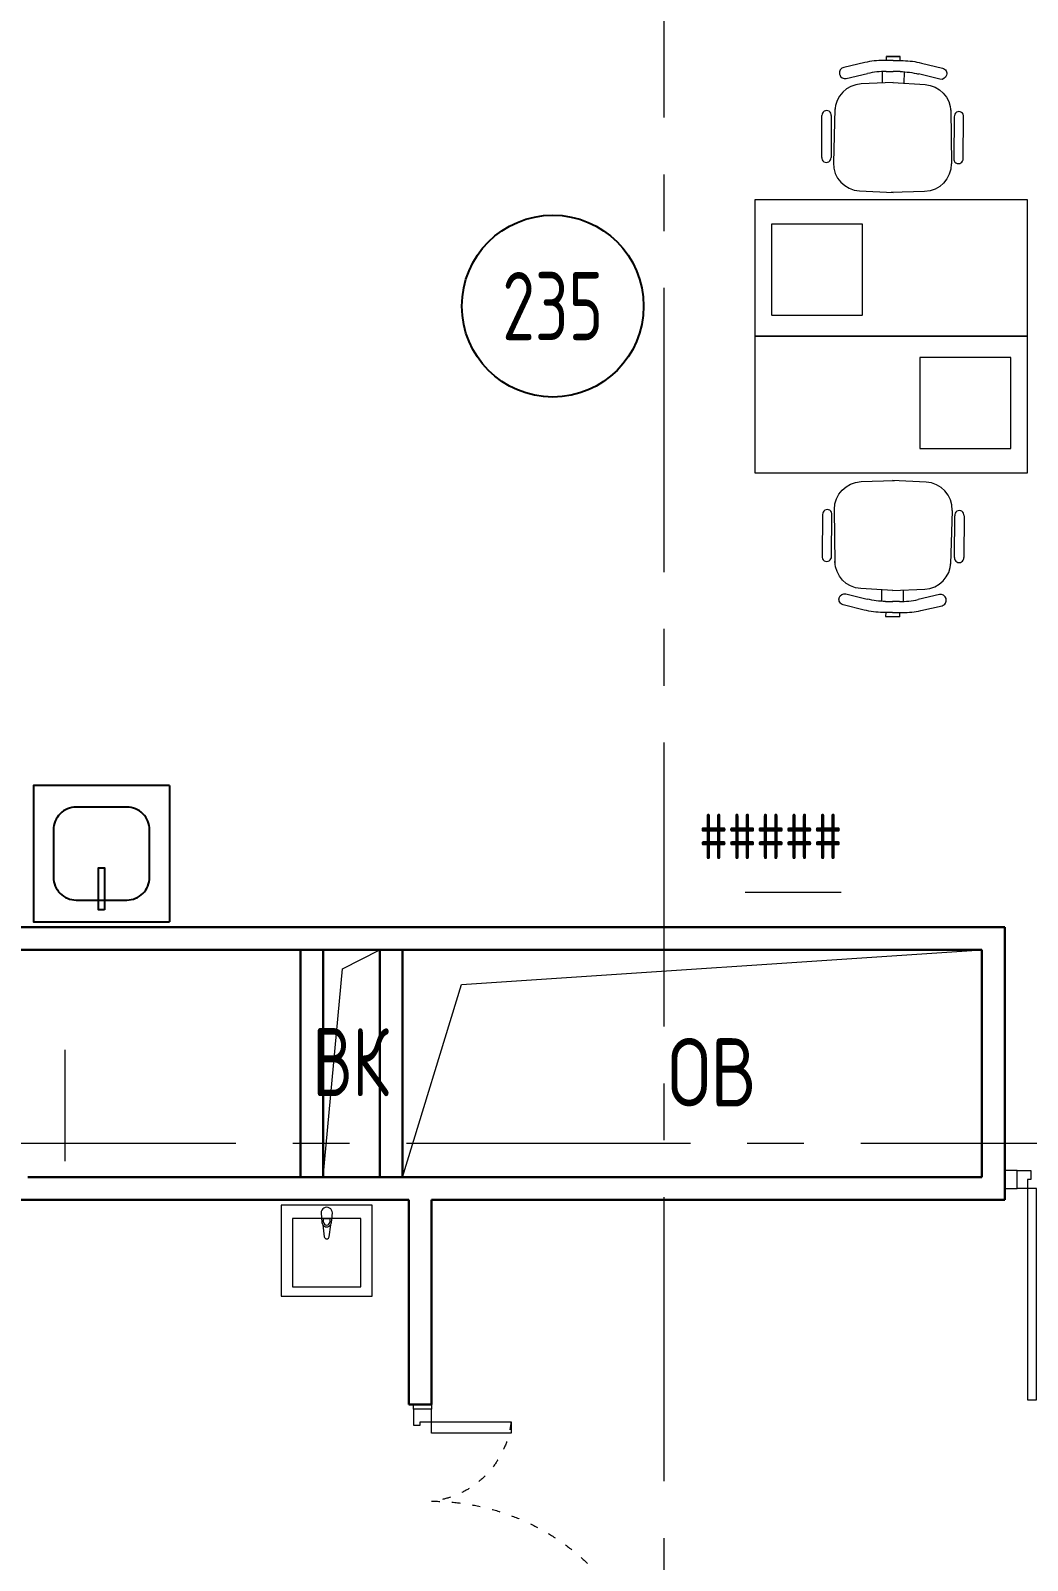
# Model space of a CAD drawing. Header units: millimetres. Extents: x -13407 to 95998, y -2719 to 109387.
# Drawn here: x -218 to 4170, y 61451 to 68182 of the extents above; entities that cross this region are included whole.
import ezdxf
from ezdxf import colors
from ezdxf.entities.mleader import LeaderData, LeaderLine
from ezdxf.enums import TextEntityAlignment as Align
from ezdxf.math import Vec2, Vec3

# ---------------------------------------------------------------- set-up
doc = ezdxf.new("R2010")
doc.units = ezdxf.units.MM
for name, pattern in [('ACAD_ISO03W100', [30, 12, -18]), ('CENTER', [2, 1.25, -0.25, 0.25, -0.25]), ('HIDDEN', [6, 4, -2])]:
    doc.linetypes.add(name, pattern=pattern)
for name, color, linetype, lineweight in [('_ТХ_мебель передв', 250, 'Continuous', 13), ('АР_Двери', 5, 'Continuous', 18), ('АР_Маркер экспликации', 239, 'Continuous', 13), ('АР_Номер помещения', 1, 'Continuous', 25), ('АР_Оси', 193, 'Continuous', 9), ('АР_Отметки', 250, 'Continuous', 15), ('АР_Перегородки газоблок', 165, 'Continuous', 30), ('АР_Подоконники', 163, 'Continuous', 9), ('АР_Помещения_площадь', 19, 'Continuous', 9), ('АР_Сущ Несущая стена', 202, 'Continuous', 30), ('АР_тонкая линия', 250, 'Continuous', 0), ('Сан.техника', 153, 'Continuous', 9), ('Эвакуация', 7, 'Continuous', 9)]:
    doc.layers.add(name, color=color, linetype=linetype, lineweight=lineweight)
doc.layers.add('АР_Отверстия', color=251, linetype='Continuous')
doc.layers.add('ТХ_ВК_оборуд.ТХ', color=250, linetype='Continuous')
doc.styles.add('ICOCPEUR', font='isocpeur.ttf')
doc.styles.add('ISOCPEUR', font='isocpeur.ttf', dxfattribs={"width": 0.7})
doc.styles.get("Standard").update_dxf_attribs({"font": 'arial.ttf'})

# ---------------------------------------------------------------- blocks, each defined once
blk = doc.blocks.new('*U197')
for points in [[(0, 0), (0, -80), (55, -80), (55, 0), (0, 0)], [(55, -80), (55, 0), (115, 0), (115, -40), (100, -40), (100, -80), (55, -80)], [(1075, -80), (1075, 0), (1015, 0), (1015, -40), (1030, -40), (1030, -80), (1075, -80)], [(1130, 0), (1130, -80), (1075, -80), (1075, 0), (1130, 0)]]:
    blk.add_lwpolyline(points)
blk.add_lwpolyline([(100, -80), (100, -1010), (140, -1010), (140, -80)], close=True)
at = {"linetype": 'ACAD_ISO03W100', "ltscale": 3}
blk.add_arc((100, -80), 930, 270, 0, dxfattribs=at)
blk = doc.blocks.new('*U32')
at = {"layer": 'АР_Номер помещения', "color": 7}
blk.add_circle((-17961.7, 3795.7), 400, dxfattribs=at)
at = {"layer": 'АР_Помещения_площадь', "color": 7}
blk.add_line((-16693, 1215.3), (-17115.3, 1215.3), dxfattribs=at)
at = {"color": 7, "style": 'ISOCPEUR', "width": 0.7, "flags": 1}
blk.add_attdef('КАТЕГОРИЯ', (-499.2, -2092.2), '', height=250, dxfattribs=at)
at = {"layer": 'АР_Номер помещения', "color": 7, "style": 'ISOCPEUR', "width": 0.7}
blk.add_attdef('НОМЕР_ПОМЕЩЕНИЯ', text='', height=300, dxfattribs=at).set_placement((-17961.7, 3795.7), align=Align.MIDDLE_CENTER)
at = {"layer": 'АР_Помещения_площадь', "color": 7, "style": 'ISOCPEUR', "width": 0.7}
blk.add_attdef('ПЛОЩАДЬ_ПОМЕЩЕНИЯ', text='', height=200, dxfattribs=at).set_placement((-16688.1, 1461.8), align=Align.MIDDLE_RIGHT)
at = {"layer": 'АР_Помещения_площадь', "color": 7, "lineweight": 30, "width": 0.7, "flags": 104}
blk.add_attdef('ИМЯ_ПОМЕЩЕНИЯ', text='', height=100, dxfattribs=at).set_placement((157.6, 1217.1), align=Align.MIDDLE_CENTER)
blk = doc.blocks.new('сан.техника')
at = {"layer": 'Сан.техника', "linetype": 'Continuous', "lineweight": 5}
for p, q in [((-26.6, 167.7), (-79.5, 161.1)), ((-26.6, 167.7), (-79.5, 161.1)), ((-79.5, 138.9), (-26.6, 132.3)), ((-79.5, 138.9), (-26.6, 132.3)), ((24.9, 175), (-17, 171)), ((24.9, 175), (-17, 171)), ((-14.9, 163.6), (0, 163.6)), ((-14.9, 163.6), (0, 163.6)), ((0, 136.4), (-14.9, 136.4)), ((0, 136.4), (-14.9, 136.4)), ((0, 163.6), (0, 136.4)), ((0, 163.6), (0, 136.4)), ((-17, 129), (24.9, 125)), ((-17, 129), (24.9, 125))]:
    blk.add_line(p, q, dxfattribs=at)
for points in [[(59, 350), (-341, 350), (-341, -50), (59, -50)], [(0, 300), (-300.1, 300), (-300.1, 0), (0, 0)], [(0, 300), (-300.1, 300), (-300.1, 0), (0, 0)]]:
    blk.add_lwpolyline(points, close=True, dxfattribs=at)
for centre, radius, start, end in [((-78.1, 150), 11.2, 97.13862, 262.86077), ((-78.1, 150), 11.2, 97.13862, 262.86077), ((-15.1, 150), 21.1, 122.77072, 237.22867), ((-15.1, 150), 21.1, 122.77072, 237.22867), ((-14.9, 150), 13.6, 89.99969, 269.99969), ((-14.9, 150), 13.6, 89.99969, 269.99969), ((-15.1, 150), 21.1, 95.1693, 122.77072), ((-15.1, 150), 21.1, 95.1693, 122.77072), ((24.9, 150), 25, 269.99969, 89.99969), ((24.9, 150), 25, 269.99969, 89.99969), ((-15.1, 150), 21.1, 237.22867, 264.83008), ((-15.1, 150), 21.1, 237.22867, 264.83008)]:
    blk.add_arc(centre, radius, start, end, dxfattribs=at)
blk = doc.blocks.new('_DotSmall')
at = {"color": 0, "linetype": 'ByBlock', "const_width": 0.5}
blk.add_lwpolyline([(-0.0625, 0, 1), (0.0625, 0, 1)], format="xyb", close=True, dxfattribs=at)
blk = doc.blocks.new('Полуторная_на лестницу')
for points in [[(75, 80), (75, 1080), (124.9, 1080), (124.9, 80)], [(1375.1, 430), (1375.1, 80), (1425, 80), (1425, 430)]]:
    blk.add_lwpolyline(points, close=True)
for points in [[(0, 0), (0, 80), (20, 80), (20, 0), (0, 0)], [(20, 80), (20, 0), (90, 0), (90, 30), (75, 30), (75, 80), (20, 80)], [(1480, 80), (1480, 0), (1410, 0), (1410, 30), (1425, 30), (1425, 80), (1480, 80)], [(1500, 0), (1500, 80), (1480, 80), (1480, 0), (1500, 0)]]:
    blk.add_lwpolyline(points)
at = {"linetype": 'ACAD_ISO03W100', "ltscale": 3}
for centre, radius, start, end in [((75, 80), 1000, 0, 90), ((1465.4, 39.6), 392.5, 95.90754, 174.09246)]:
    blk.add_arc(centre, radius, start, end, dxfattribs=at)
blk = doc.blocks.new('стол с тумбой 1200х600')
blk.add_lwpolyline([(-19012.2, 19801.1), (-19012.2, 21001.1), (-19612.2, 21001.1), (-19612.2, 19801.1)], close=True)
at = {"linetype": 'HIDDEN', "ltscale": 0.1}
blk.add_lwpolyline([(-19505.4, 19874.7), (-19105.4, 19874.7), (-19105.4, 20274.7), (-19505.4, 20274.7)], close=True, dxfattribs=at)
blk = doc.blocks.new('М-60')
at = {"extrusion": (-6.19742e-05, 0.000470712, 1)}
for p, q in [((7035202.1, 1186569.5, -0.1), (7035439, 1186576.2, -0.1)), ((7035415.4, 1186627.5, -0.2), (7035231.8, 1186626.6, -0.2)), ((7035232, 1186585.7, -0.1), (7035415.6, 1186586.5, -0.1)), ((7034998.3, 1186437.9, -0.1), (7035019.7, 1186530.9, -0.1)), ((7035068.3, 1186519.6, -0.1), (7035046.7, 1186425.8, -0.1)), ((7035049.2, 1186548.9, -0.1), (7035050.6, 1186548.5, -0.1)), ((7035085.8, 1186312.9, 0), (7035092.5, 1186454.7, -0.1)), ((7035563.1, 1186460.5, -0.1), (7035569.8, 1186312.9, 0)), ((7034971.3, 1186282.6, 0), (7034970.4, 1186343.1, -0.1)), ((7034989, 1186343.1, -0.1), (7034970.8, 1186343.1, -0.1)), ((7034970.8, 1186343.1, -0.1), (7034970.8, 1186282.6, 0)), ((7034989, 1186312.9, 0), (7034989, 1186356.2, -0.1)), ((7034989, 1186312.9, 0), (7034989, 1186343.1, -0.1)), ((7034989, 1186313.2, 0), (7034989.4, 1186282.9, 0)), ((7034989, 1186313.2, 0), (7034989.6, 1186269.8, 0)), ((7035037.4, 1186344.1, 0), (7035037.4, 1186312.9, 0)), ((7035037.8, 1186282.6, 0), (7035037.4, 1186313.9, 0)), ((7035037.8, 1186361.3, -0.1), (7035088.1, 1186361.3, -0.1)), ((7035085.7, 1186314.6, 0), (7035094.7, 1186172.9, 0)), ((7035565.2, 1186174.3, 0.1), (7035569.7, 1186322, 0)), ((7034989.4, 1186282.9, 0), (7034971.3, 1186282.6, 0)), ((7035038.5, 1186265.5, 0), (7035088.8, 1186266.3, 0)), ((7035000.2, 1186188.3, 0), (7035023, 1186095.7, 0.1)), ((7035071.5, 1186107.6, 0.1), (7035048.4, 1186201.2, 0)), ((7035052.8, 1186078.1, 0.1), (7035054.2, 1186078.5, 0.1)), ((7035206, 1186059.9, 0.1), (7035442.9, 1186056.7, 0.1)), ((7035236.1, 1186044.1, 0.1), (7035419.7, 1186046, 0.1)), ((7035420.2, 1186005.1, 0.1), (7035236.6, 1186003.1, 0.1))]:
    blk.add_line(p, q, dxfattribs=at)
for centre, start, end in [((7035230, 1186606.2, 122.4), 84.99867, 275.52472), ((7035417.4, 1186607.1, 122.4), 264.99867, 95.52472), ((7035234.4, 1186023.7, 122.4), 85.34791, 275.87397), ((7035421.8, 1186025.7, 122.4), 265.34791, 95.87397)]:
    blk.add_arc(centre, 20.6, start, end, dxfattribs=at)
at = {"extrusion": (6.19742e-05, -0.000470712, -1)}
for centre, major_axis, start_param, end_param in [((7035442.2, 1186455, -0.1), (77.8, 92.6, 0), -0.725128, 0.826554), ((7035043.3, 1186525.4, -0.1), (15.6, 18.5, 0), 4.240369, 5.829345), ((7035044.7, 1186525.1, -0.1), (15.6, 18.5, 0), -0.45384, 1.098777), ((7035213.4, 1186449, -0.1), (77.8, 92.6, 0), 4.061153, 5.558057), ((7035352, 1186356.2, 0), (-277.9, 233.5, -0.1), 5.584367, 5.811166), ((7035400.4, 1186344.1, 0), (233.5, 277.9, -0.1), 4.01357, 4.240369)]:
    blk.add_ellipse(centre, major_axis=major_axis, ratio=1, start_param=start_param, end_param=end_param, dxfattribs=at)
at = {"extrusion": (-6.19742e-05, 0.000470712, 1)}
for centre, major_axis, start_param, end_param in [((7035352.6, 1186275.3, 0), (-274.3, -237.7, 0.1), 5.584367, 5.811166), ((7035400.8, 1186288.2, 0), (237.7, -274.3, 0.1), 4.01357, 4.240369), ((7035215.4, 1186180.5, 0), (79.2, -91.4, 0), 4.061153, 5.558057), ((7035444.3, 1186178, 0.1), (79.2, -91.4, 0), -0.725128, 0.826554), ((7035048, 1186101.8, 0.1), (15.8, -18.3, 0), -0.45384, 1.098777), ((7035046.5, 1186101.5, 0.1), (15.8, -18.3, 0), 4.240369, 5.829345)]:
    blk.add_ellipse(centre, major_axis=major_axis, ratio=1, start_param=start_param, end_param=end_param, dxfattribs=at)

msp = doc.modelspace()

# ---------------------------------------------------------------- linework, layer by layer
at = {"ltscale": 100}
msp.add_line((394.3, 64861.1), (394.3, 64261.1), dxfattribs=at)
msp.add_lwpolyline([(394.3, 64861.1), (-205.7, 64861.1), (-205.7, 64261.1), (394.3, 64261.1)], dxfattribs=at)
at = {"layer": 'АР_Оси', "linetype": 'CENTER', "ltscale": 1000}
for p, q in [((2569.9, 79049.7), (2569.9, 23317.3)), ((-12563.8, 63287.2), (70614.6, 63287.2))]:
    msp.add_line(p, q, dxfattribs=at)
at = {"layer": 'АР_Перегородки газоблок', "ltscale": 100}
for p, q in [((4069.9, 64237.2), (-2568.2, 64237.2)), ((4069.9, 64237.2), (4069.9, 63037.2)), ((368.5, 64137.2), (-1930.1, 64137.2)), ((368.5, 64137.2), (3969.9, 64137.2)), ((969.9, 64137.2), (969.9, 63137.2)), ((1069.9, 64137.2), (1069.9, 63137.2)), ((1319.9, 64137.2), (1319.9, 63137.2)), ((1419.9, 64137.2), (1419.9, 63137.2)), ((3969.9, 64137.2), (3969.9, 63137.2)), ((3969.9, 63137.2), (-230.1, 63137.2)), ((4069.9, 63087.2), (4069.9, 63187.2)), ((1447, 63037.2), (-2530.1, 63037.2)), ((1447, 63037.2), (1447, 62137.7)), ((4069.9, 63037.2), (1547, 63037.2))]:
    msp.add_line(p, q, dxfattribs=at)
msp.add_lwpolyline([(1547, 63037.2), (1547, 62137.6), (1447, 62137.6)], dxfattribs=at)
at = {"layer": 'АР_Подоконники', "ltscale": 100}
msp.add_arc((5777.6, 63079.5), 8235.7, 95.97357, 171.91961, dxfattribs=at)
at = {"layer": 'АР_Сущ Несущая стена', "lineweight": 18, "ltscale": 100}
for centre, radius, start, end in [((5776.8, 63081.3), 9148.9, 94.87234, 175.19782), ((5777.6, 63079.5), 8425.7, 94.87652, 174.79678)]:
    msp.add_arc(centre, radius, start, end, dxfattribs=at)
at = {"layer": 'АР_тонкая линия', "color": 18, "ltscale": 100, "true_color": 0x000000}
msp.add_lwpolyline([(1069.9, 64137.2), (3969.9, 64137.2), (3969.9, 63137.2), (1069.9, 63137.2)], close=True, dxfattribs=at)
at = {"layer": 'АР_тонкая линия', "color": 18, "ltscale": 500, "true_color": 0x000000}
msp.add_lwpolyline([(1069.9, 63137.2), (1154.7, 64054), (1319.9, 64137.2)], dxfattribs=at)
at = {"layer": 'АР_тонкая линия', "color": 18, "ltscale": 100, "true_color": 0x000000}
msp.add_lwpolyline([(1419.9, 63137.2), (1679.1, 63985.2), (3969.9, 64137.2)], dxfattribs=at)
at = {"layer": 'ТХ_ВК_оборуд.ТХ', "ltscale": 100}
msp.add_lwpolyline([(205.6, 64765.4), (-16.9, 64765.4, 0.414214), (-116.9, 64665.4), (-116.9, 64456.8, 0.414214), (-16.9, 64356.8), (205.6, 64356.8, 0.414214), (305.6, 64456.8), (305.6, 64665.4, 0.414214)], format="xyb", close=True, dxfattribs=at)
msp.add_lwpolyline([(107.5, 64313.1), (81.1, 64313.1), (81.1, 64498.7), (107.5, 64498.7)], close=True, dxfattribs=at)
at = {"layer": 'Эвакуация', "lineweight": 18}
msp.add_line((-66.9, 63697.1), (-66.9, 63207.2), dxfattribs=at)

# ---------------------------------------------------------------- block references
at = {"layer": '_ТХ_мебель передв'}
for name, p, rotation in [('М-60', (-1070699.6, 7121017, 0), 269.0887326624886), ('стол с тумбой 1200х600', (-16831.2, 47825), 270), ('стол с тумбой 1200х600', (23971.1, 85849.3), 89.99999999999999), ('М-60', (1077855.1, -6987344.9, 0), 89.08873266248857)]:
    msp.add_blockref(name, p, dxfattribs=dict(at, rotation=rotation))
at = {"layer": 'АР_Двери'}
msp.add_blockref('*U197', (4069.9, 63167.2), dxfattribs=at)
at = {"layer": 'АР_Двери', "xscale": -1, "rotation": 270}
msp.add_blockref('Полуторная_на лестницу', (1467, 60636.6), dxfattribs=at)
at = {"layer": 'АР_Маркер экспликации'}
ref = msp.add_blockref('*U32', (20042.4, 63174.3), dxfattribs=at)
ref.add_attrib('НОМЕР_ПОМЕЩЕНИЯ', '235', dxfattribs={"layer": 'АР_Номер помещения', "color": 7, "height": 300, "style": 'ISOCPEUR', "width": 0.7}).set_placement((2080.7, 66970), align=Align.MIDDLE_CENTER)
ref.add_attrib('ПЛОЩАДЬ_ПОМЕЩЕНИЯ', '#####', dxfattribs={"layer": 'АР_Помещения_площадь', "color": 7, "height": 200, "style": 'ISOCPEUR', "width": 0.7}).set_placement((3354.3, 64636.1), align=Align.MIDDLE_RIGHT)
at = {"layer": 'Сан.техника', "rotation": 90}
msp.add_blockref('сан.техника', (1235.7, 62955), dxfattribs=at)

# ---------------------------------------------------------------- texts
at = {"layer": 'АР_Отверстия', "ltscale": 100, "char_height": 300, "attachment_point": 5, "line_spacing_factor": 0.7, "style": 'ICOCPEUR'}
for s, insert in [('\\A1;{\\W0.7;ВК}', (1190.9, 63643.9)), ('\\A1;{\\W0.8;ОВ}', (2781.7, 63598.9))]:
    msp.add_mtext(s, dxfattribs=dict(at, insert=insert))

# ---------------------------------------------------------------- leaders
at = {"layer": 'АР_Отметки'}
ml = msp.add_multileader_mtext('Standard', dxfattribs=at)
ml.set_content('Л.4', color=256, style='ISOCPEUR')
ml.set_leader_properties(color=256, linetype='Continuous', lineweight=-1)
ml.set_arrow_properties(name='DOTSMALL')
ml.build(insert=Vec2(0, 0))
ml.multileader.update_dxf_attribs({"has_text_frame": 1, "text_left_attachment_type": 4, "text_right_attachment_type": 4, "dogleg_length": 100, "arrow_head_size": 180})
ctx = ml.context
ctx.base_point, ctx.char_height, ctx.arrow_head_size, ctx.landing_gap_size, ctx.plane_origin = Vec3(24105, 74801.7), 250, 180, 50, Vec3(52223.5, 62665)
ctx.left_attachment, ctx.right_attachment = 4, 4
notes = []
notes.append((ctx, [(0, (0, 0, 0), (0, 0), (1, 0), 1, [])]))
ctx.mtext.insert, ctx.mtext.width, ctx.mtext.line_spacing_style, ctx.mtext.flow_direction = Vec3(24155, 75135.1), 852.697, 2, 5
ml = msp.add_multileader_mtext('Standard', dxfattribs=at)
ml.set_content('+4,200', color=256, style='ISOCPEUR')
ml.set_leader_properties(color=256, linetype='Continuous', lineweight=-1)
ml.set_arrow_properties(name='DOTSMALL')
ml.build(insert=Vec2(0, 0))
ml.multileader.update_dxf_attribs({"has_text_frame": 1, "text_left_attachment_type": 4, "text_right_attachment_type": 4, "dogleg_length": 100, "arrow_head_size": 180})
ctx = ml.context
ctx.base_point, ctx.char_height, ctx.arrow_head_size, ctx.landing_gap_size, ctx.plane_origin = Vec3(29759, 73421.5), 250, 180, 50, Vec3(29677.6, 72154)
ctx.left_attachment, ctx.right_attachment = 4, 4
notes.append((ctx, [(0, (0, 0, 0), (0, 0), (1, 0), 1, [])]))
ctx.mtext.insert, ctx.mtext.width, ctx.mtext.line_spacing_style, ctx.mtext.flow_direction = Vec3(29809, 73754.8), 852.697, 2, 5
ml = msp.add_multileader_mtext('Standard', dxfattribs=at)
ml.set_content('+2,850', color=256, style='ISOCPEUR')
ml.set_leader_properties(color=256, linetype='Continuous', lineweight=-1)
ml.set_arrow_properties(name='DOTSMALL')
ml.build(insert=Vec2(0, 0))
ml.multileader.update_dxf_attribs({"has_text_frame": 1, "text_left_attachment_type": 4, "text_right_attachment_type": 4, "dogleg_length": 100, "arrow_head_size": 180})
ctx = ml.context
ctx.base_point, ctx.char_height, ctx.arrow_head_size, ctx.landing_gap_size, ctx.plane_origin = Vec3(23981.1, 72724.2), 250, 180, 50, Vec3(24541, 73663.5)
ctx.left_attachment, ctx.right_attachment = 4, 4
notes.append((ctx, [(0, (0, 0, 0), (0, 0), (1, 0), 1, [])]))
ctx.mtext.insert, ctx.mtext.width, ctx.mtext.line_spacing_style, ctx.mtext.flow_direction = Vec3(24031.1, 73057.5), 852.697, 2, 5
ml = msp.add_multileader_mtext('Standard', dxfattribs=at)
ml.set_content('+2,100', color=256, style='ISOCPEUR')
ml.set_leader_properties(color=256, linetype='Continuous', lineweight=-1)
ml.set_arrow_properties(name='DOTSMALL')
ml.build(insert=Vec2(0, 0))
ml.multileader.update_dxf_attribs({"has_text_frame": 1, "text_left_attachment_type": 4, "text_right_attachment_type": 4, "dogleg_length": 100, "arrow_head_size": 180})
ctx = ml.context
ctx.base_point, ctx.char_height, ctx.arrow_head_size, ctx.landing_gap_size, ctx.plane_origin = Vec3(55581.7, 70947), 250, 180, 50, Vec3(49822.1, 65161.6)
ctx.left_attachment, ctx.right_attachment = 4, 4
notes.append((ctx, [(0, (0, 0, 0), (0, 0), (1, 0), 1, [])]))
ctx.mtext.insert, ctx.mtext.width, ctx.mtext.line_spacing_style, ctx.mtext.flow_direction = Vec3(55631.7, 71280.3), 852.697, 2, 5
ml = msp.add_multileader_mtext('Standard', dxfattribs=at)
ml.set_content('Л.5', color=256, style='ISOCPEUR')
ml.set_leader_properties(color=256, linetype='Continuous', lineweight=-1)
ml.set_arrow_properties(name='DOTSMALL')
ml.build(insert=Vec2(0, 0))
ml.multileader.update_dxf_attribs({"has_text_frame": 1, "text_left_attachment_type": 4, "text_right_attachment_type": 4, "dogleg_length": 100, "arrow_head_size": 180})
ctx = ml.context
ctx.base_point, ctx.char_height, ctx.arrow_head_size, ctx.landing_gap_size, ctx.plane_origin = Vec3(54054.2, 70700.7), 250, 180, 50, Vec3(79808.7, 56971.3)
ctx.left_attachment, ctx.right_attachment = 4, 4
notes.append((ctx, [(0, (0, 0, 0), (0, 0), (1, 0), 1, [])]))
ctx.mtext.insert, ctx.mtext.width, ctx.mtext.line_spacing_style, ctx.mtext.flow_direction = Vec3(54104.2, 71034), 852.697, 2, 5
ml = msp.add_multileader_mtext('Standard', dxfattribs=at)
ml.set_content('+4,200', color=256, style='ISOCPEUR')
ml.set_leader_properties(color=256, linetype='Continuous', lineweight=-1)
ml.set_arrow_properties(name='DOTSMALL')
ml.build(insert=Vec2(0, 0))
ml.multileader.update_dxf_attribs({"has_text_frame": 1, "text_left_attachment_type": 4, "text_right_attachment_type": 4, "dogleg_length": 100, "arrow_head_size": 180})
ctx = ml.context
ctx.base_point, ctx.char_height, ctx.arrow_head_size, ctx.landing_gap_size, ctx.plane_origin = Vec3(25913.8, 67369.3), 250, 180, 50, Vec3(25832.4, 66101.8)
ctx.left_attachment, ctx.right_attachment = 4, 4
notes.append((ctx, [(0, (0, 0, 0), (0, 0), (1, 0), 1, [])]))
ctx.mtext.insert, ctx.mtext.width, ctx.mtext.line_spacing_style, ctx.mtext.flow_direction = Vec3(25963.8, 67702.7), 852.697, 2, 5
ml = msp.add_multileader_mtext('Standard', dxfattribs=at)
ml.set_content('+4,200', color=256, style='ISOCPEUR')
ml.set_leader_properties(color=256, linetype='Continuous', lineweight=-1)
ml.set_arrow_properties(name='DOTSMALL')
ml.build(insert=Vec2(0, 0))
ml.multileader.update_dxf_attribs({"has_text_frame": 1, "text_left_attachment_type": 4, "text_right_attachment_type": 4, "dogleg_length": 100, "arrow_head_size": 180})
ctx = ml.context
ctx.base_point, ctx.char_height, ctx.arrow_head_size, ctx.landing_gap_size, ctx.plane_origin = Vec3(55040.2, 64919.7), 250, 180, 50, Vec3(54958.8, 63652.1)
ctx.left_attachment, ctx.right_attachment = 4, 4
notes.append((ctx, [(0, (0, 0, 0), (0, 0), (1, 0), 1, [])]))
ctx.mtext.insert, ctx.mtext.width, ctx.mtext.line_spacing_style, ctx.mtext.flow_direction = Vec3(55090.2, 65253), 852.697, 2, 5
for ctx, leaders in notes:
    for number, flags, end, landing, length, lines in leaders:
        leader = LeaderData()
        leader.index, (leader.has_last_leader_line, leader.has_dogleg_vector, leader.attachment_direction) = number, flags
        leader.last_leader_point, leader.dogleg_vector, leader.dogleg_length = Vec3(end), Vec3(landing), length
        for number, points, colour, breaks in lines:
            line = LeaderLine()
            line.index, line.vertices, line.color, line.breaks = number, Vec3.list(points), colors.encode_raw_color(colour), breaks
            leader.lines.append(line)
        ctx.leaders.append(leader)

doc.saveas('drawing.dxf')
